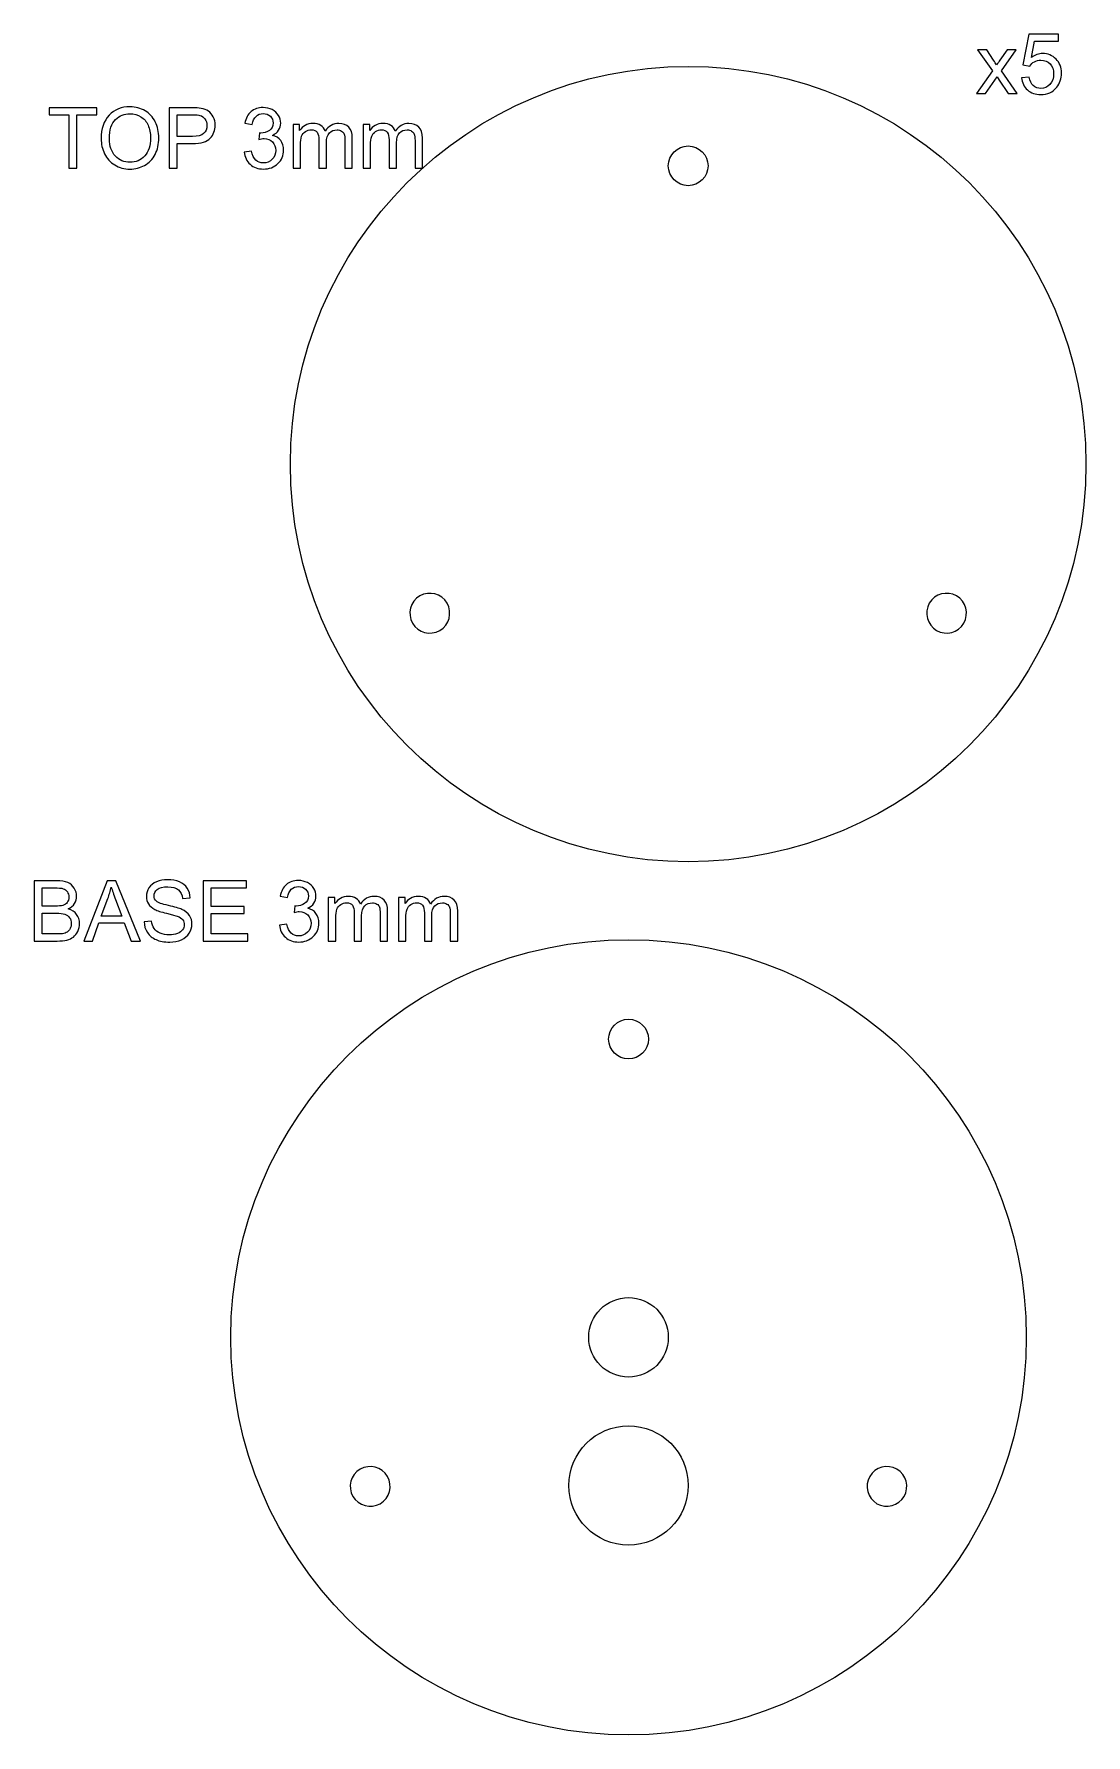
# Model space of a CAD drawing. Extents: x -163 to 181, y -74 to 101.
# Drawn here: x -163.4 to -57.6, y -70.1 to 101 of the extents above; entities that cross this region are included whole.
import ezdxf

# ---------------------------------------------------------------- set-up
doc = ezdxf.new("R2010")
doc.units = 0
doc.header["$MEASUREMENT"] = 0
doc.layers.add('LAYER_1', color=7, linetype='CONTINUOUS')

msp = doc.modelspace()

# ---------------------------------------------------------------- linework, layer by layer
at = {"layer": 'LAYER_1', "color": 250}
for centre, major_axis in [((-97.6454, 57.7543), (0, 40.0001)), ((-97.6455, 87.7544), (0, 2)), ((-103.6425, -30.0876), (0, 40.0001)), ((-103.6426, -0.0875), (0, 2)), ((-103.6426, -30.0875), (0, 4)), ((-103.6426, -44.9875), (0, 6))]:
    msp.add_ellipse(centre, major_axis=major_axis, ratio=1, dxfattribs=at)
for points, knots in [([(-64.1255, 96.62), (-64.1255, 96.62), (-63.3466, 96.6793), (-63.3466, 96.6793), (-63.3466, 96.6793), (-63.2887, 96.2997), (-63.1547, 96.0147), (-62.9458, 95.8228), (-62.9458, 95.8228), (-62.737, 95.6323), (-62.4815, 95.5363), (-62.181, 95.5363), (-62.181, 95.5363), (-61.8183, 95.5363), (-61.5149, 95.6718), (-61.268, 95.9413), (-61.268, 95.9413), (-61.0225, 96.2122), (-60.8997, 96.5707), (-60.8997, 97.0166), (-60.8997, 97.0166), (-60.8997, 97.4413), (-61.0168, 97.7757), (-61.2525, 98.0213), (-61.2525, 98.0213), (-61.4881, 98.2668), (-61.8, 98.3896), (-62.188, 98.3896), (-62.188, 98.3896), (-62.4293, 98.3896), (-62.6452, 98.3345), (-62.8371, 98.2245), (-62.8371, 98.2245), (-63.0276, 98.1144), (-63.1772, 97.9719), (-63.2873, 97.7969), (-63.2873, 97.7969), (-63.2873, 97.7969), (-63.99, 97.8985), (-63.99, 97.8985), (-63.99, 97.8985), (-63.99, 97.8985), (-63.4058, 101.0143), (-63.4058, 101.0143), (-63.4058, 101.0143), (-63.4058, 101.0143), (-60.4002, 101.0143), (-60.4002, 101.0143), (-60.4002, 101.0143), (-60.4002, 101.0143), (-60.4002, 100.3031), (-60.4002, 100.3031), (-60.4002, 100.3031), (-60.4002, 100.3031), (-62.8117, 100.3031), (-62.8117, 100.3031), (-62.8117, 100.3031), (-62.8117, 100.3031), (-63.1349, 98.6676), (-63.1349, 98.6676), (-63.1349, 98.6676), (-62.7722, 98.923), (-62.3912, 99.05), (-61.9933, 99.05), (-61.9933, 99.05), (-61.4655, 99.05), (-61.0196, 98.8665), (-60.657, 98.4996), (-60.657, 98.4996), (-60.2943, 98.1328), (-60.1123, 97.6614), (-60.1123, 97.0857), (-60.1123, 97.0857), (-60.1123, 96.5368), (-60.2717, 96.0626), (-60.5907, 95.6633), (-60.5907, 95.6633), (-60.9787, 95.1722), (-61.5093, 94.9267), (-62.181, 94.9267), (-62.181, 94.9267), (-62.7313, 94.9267), (-63.1801, 95.0819), (-63.5286, 95.391), (-63.5286, 95.391), (-63.8771, 95.7), (-64.0761, 96.1092), (-64.1255, 96.62)], [0, 0, 0, 0, 0.04347826, 0.04347826, 0.04347826, 0.04347826, 0.08695652, 0.08695652, 0.08695652, 0.08695652, 0.13043478, 0.13043478, 0.13043478, 0.13043478, 0.17391304, 0.17391304, 0.17391304, 0.17391304, 0.2173913, 0.2173913, 0.2173913, 0.2173913, 0.26086957, 0.26086957, 0.26086957, 0.26086957, 0.30434783, 0.30434783, 0.30434783, 0.30434783, 0.34782609, 0.34782609, 0.34782609, 0.34782609, 0.39130435, 0.39130435, 0.39130435, 0.39130435, 0.43478261, 0.43478261, 0.43478261, 0.43478261, 0.47826087, 0.47826087, 0.47826087, 0.47826087, 0.52173913, 0.52173913, 0.52173913, 0.52173913, 0.56521739, 0.56521739, 0.56521739, 0.56521739, 0.60869565, 0.60869565, 0.60869565, 0.60869565, 0.65217391, 0.65217391, 0.65217391, 0.65217391, 0.69565217, 0.69565217, 0.69565217, 0.69565217, 0.73913043, 0.73913043, 0.73913043, 0.73913043, 0.7826087, 0.7826087, 0.7826087, 0.7826087, 0.82608696, 0.82608696, 0.82608696, 0.82608696, 0.86956522, 0.86956522, 0.86956522, 0.86956522, 0.91304348, 0.91304348, 0.91304348, 0.91304348, 1, 1, 1, 1]), ([(-68.6637, 95.0283), (-68.6637, 95.0283), (-67.0593, 97.3044), (-67.0593, 97.3044), (-67.0593, 97.3044), (-67.0593, 97.3044), (-68.5452, 99.4225), (-68.5452, 99.4225), (-68.5452, 99.4225), (-68.5452, 99.4225), (-67.6294, 99.4225), (-67.6294, 99.4225), (-67.6294, 99.4225), (-67.6294, 99.4225), (-66.9351, 98.3853), (-66.9351, 98.3853), (-66.9351, 98.3853), (-66.8067, 98.1906), (-66.7051, 98.0326), (-66.6331, 97.9084), (-66.6331, 97.9084), (-66.5075, 98.0848), (-66.396, 98.2442), (-66.2958, 98.3868), (-66.2958, 98.3868), (-66.2958, 98.3868), (-65.5649, 99.4225), (-65.5649, 99.4225), (-65.5649, 99.4225), (-65.5649, 99.4225), (-64.6547, 99.4225), (-64.6547, 99.4225), (-64.6547, 99.4225), (-64.6547, 99.4225), (-66.1491, 97.3044), (-66.1491, 97.3044), (-66.1491, 97.3044), (-66.1491, 97.3044), (-64.5574, 95.0283), (-64.5574, 95.0283), (-64.5574, 95.0283), (-64.5574, 95.0283), (-65.4633, 95.0283), (-65.4633, 95.0283), (-65.4633, 95.0283), (-65.4633, 95.0283), (-66.372, 96.383), (-66.372, 96.383), (-66.372, 96.383), (-66.372, 96.383), (-66.5795, 96.7089), (-66.5795, 96.7089), (-66.5795, 96.7089), (-66.5795, 96.7089), (-67.7535, 95.0283), (-67.7535, 95.0283), (-67.7535, 95.0283), (-67.7535, 95.0283), (-68.6637, 95.0283), (-68.6637, 95.0283)], [0, 0, 0, 0, 0.0625, 0.0625, 0.0625, 0.0625, 0.125, 0.125, 0.125, 0.125, 0.1875, 0.1875, 0.1875, 0.1875, 0.25, 0.25, 0.25, 0.25, 0.3125, 0.3125, 0.3125, 0.3125, 0.375, 0.375, 0.375, 0.375, 0.4375, 0.4375, 0.4375, 0.4375, 0.5, 0.5, 0.5, 0.5, 0.5625, 0.5625, 0.5625, 0.5625, 0.625, 0.625, 0.625, 0.625, 0.6875, 0.6875, 0.6875, 0.6875, 0.75, 0.75, 0.75, 0.75, 0.8125, 0.8125, 0.8125, 0.8125, 0.875, 0.875, 0.875, 0.875, 1, 1, 1, 1]), ([(-159.9094, 87.5312), (-159.9094, 87.5312), (-159.9094, 92.8822), (-159.9094, 92.8822), (-159.9094, 92.8822), (-159.9094, 92.8822), (-161.9076, 92.8822), (-161.9076, 92.8822), (-161.9076, 92.8822), (-161.9076, 92.8822), (-161.9076, 93.5934), (-161.9076, 93.5934), (-161.9076, 93.5934), (-161.9076, 93.5934), (-157.1069, 93.5934), (-157.1069, 93.5934), (-157.1069, 93.5934), (-157.1069, 93.5934), (-157.1069, 92.8822), (-157.1069, 92.8822), (-157.1069, 92.8822), (-157.1069, 92.8822), (-159.1051, 92.8822), (-159.1051, 92.8822), (-159.1051, 92.8822), (-159.1051, 92.8822), (-159.1051, 87.5312), (-159.1051, 87.5312), (-159.1051, 87.5312), (-159.1051, 87.5312), (-159.9094, 87.5312), (-159.9094, 87.5312)], [0, 0, 0, 0, 0.11111111, 0.11111111, 0.11111111, 0.11111111, 0.22222222, 0.22222222, 0.22222222, 0.22222222, 0.33333333, 0.33333333, 0.33333333, 0.33333333, 0.44444444, 0.44444444, 0.44444444, 0.44444444, 0.55555556, 0.55555556, 0.55555556, 0.55555556, 0.66666667, 0.66666667, 0.66666667, 0.66666667, 0.77777778, 0.77777778, 0.77777778, 0.77777778, 1, 1, 1, 1]), ([(-156.6766, 90.4818), (-156.6766, 91.4866), (-156.4057, 92.274), (-155.8652, 92.8426), (-155.8652, 92.8426), (-155.3247, 93.4113), (-154.6277, 93.695), (-153.7725, 93.695), (-153.7725, 93.695), (-153.2123, 93.695), (-152.7085, 93.5609), (-152.2584, 93.2942), (-152.2584, 93.2942), (-151.8097, 93.0275), (-151.4668, 92.655), (-151.2311, 92.1766), (-151.2311, 92.1766), (-150.9954, 91.6996), (-150.8769, 91.1578), (-150.8769, 90.5524), (-150.8769, 90.5524), (-150.8769, 89.9386), (-151.0011, 89.3882), (-151.2494, 88.9042), (-151.2494, 88.9042), (-151.4978, 88.4188), (-151.8492, 88.0519), (-152.3035, 87.8035), (-152.3035, 87.8035), (-152.7593, 87.5538), (-153.2504, 87.4296), (-153.7768, 87.4296), (-153.7768, 87.4296), (-154.3483, 87.4296), (-154.8577, 87.5679), (-155.3078, 87.8431), (-155.3078, 87.8431), (-155.7566, 88.1182), (-156.098, 88.4936), (-156.3295, 88.9705), (-156.3295, 88.9705), (-156.5609, 89.4461), (-156.6766, 89.9499), (-156.6766, 90.4818)], [0, 0, 0, 0, 0.08333333, 0.08333333, 0.08333333, 0.08333333, 0.16666667, 0.16666667, 0.16666667, 0.16666667, 0.25, 0.25, 0.25, 0.25, 0.33333333, 0.33333333, 0.33333333, 0.33333333, 0.41666667, 0.41666667, 0.41666667, 0.41666667, 0.5, 0.5, 0.5, 0.5, 0.58333333, 0.58333333, 0.58333333, 0.58333333, 0.66666667, 0.66666667, 0.66666667, 0.66666667, 0.75, 0.75, 0.75, 0.75, 0.83333333, 0.83333333, 0.83333333, 0.83333333, 1, 1, 1, 1]), ([(-155.8469, 90.4677), (-155.8469, 89.7382), (-155.6507, 89.1639), (-155.2584, 88.7448), (-155.2584, 88.7448), (-154.8661, 88.3257), (-154.3737, 88.1154), (-153.781, 88.1154), (-153.781, 88.1154), (-153.177, 88.1154), (-152.6817, 88.3271), (-152.2908, 88.7504), (-152.2908, 88.7504), (-151.9014, 89.1737), (-151.7066, 89.7749), (-151.7066, 90.5538), (-151.7066, 90.5538), (-151.7066, 91.0463), (-151.7899, 91.4767), (-151.9564, 91.8436), (-151.9564, 91.8436), (-152.1229, 92.2105), (-152.367, 92.4955), (-152.6874, 92.6973), (-152.6874, 92.6973), (-153.0091, 92.8991), (-153.3689, 93.0007), (-153.7683, 93.0007), (-153.7683, 93.0007), (-154.3356, 93.0007), (-154.8238, 92.806), (-155.233, 92.4165), (-155.233, 92.4165), (-155.6422, 92.027), (-155.8469, 91.3779), (-155.8469, 90.4677)], [0, 0, 0, 0, 0.1, 0.1, 0.1, 0.1, 0.2, 0.2, 0.2, 0.2, 0.3, 0.3, 0.3, 0.3, 0.4, 0.4, 0.4, 0.4, 0.5, 0.5, 0.5, 0.5, 0.6, 0.6, 0.6, 0.6, 0.7, 0.7, 0.7, 0.7, 0.8, 0.8, 0.8, 0.8, 1, 1, 1, 1]), ([(-149.8454, 87.5312), (-149.8454, 87.5312), (-149.8454, 93.5934), (-149.8454, 93.5934), (-149.8454, 93.5934), (-149.8454, 93.5934), (-147.5565, 93.5934), (-147.5565, 93.5934), (-147.5565, 93.5934), (-147.1544, 93.5934), (-146.8467, 93.5736), (-146.6337, 93.5355), (-146.6337, 93.5355), (-146.3359, 93.4861), (-146.0861, 93.3916), (-145.8844, 93.2533), (-145.8844, 93.2533), (-145.6826, 93.1136), (-145.5203, 92.9188), (-145.3975, 92.6691), (-145.3975, 92.6691), (-145.2748, 92.4193), (-145.2141, 92.1441), (-145.2141, 91.8436), (-145.2141, 91.8436), (-145.2141, 91.3299), (-145.3778, 90.8939), (-145.7066, 90.5383), (-145.7066, 90.5383), (-146.0339, 90.1813), (-146.628, 90.0035), (-147.486, 90.0035), (-147.486, 90.0035), (-147.486, 90.0035), (-149.041, 90.0035), (-149.041, 90.0035), (-149.041, 90.0035), (-149.041, 90.0035), (-149.041, 87.5312), (-149.041, 87.5312), (-149.041, 87.5312), (-149.041, 87.5312), (-149.8454, 87.5312), (-149.8454, 87.5312)], [0, 0, 0, 0, 0.08333333, 0.08333333, 0.08333333, 0.08333333, 0.16666667, 0.16666667, 0.16666667, 0.16666667, 0.25, 0.25, 0.25, 0.25, 0.33333333, 0.33333333, 0.33333333, 0.33333333, 0.41666667, 0.41666667, 0.41666667, 0.41666667, 0.5, 0.5, 0.5, 0.5, 0.58333333, 0.58333333, 0.58333333, 0.58333333, 0.66666667, 0.66666667, 0.66666667, 0.66666667, 0.75, 0.75, 0.75, 0.75, 0.83333333, 0.83333333, 0.83333333, 0.83333333, 1, 1, 1, 1]), ([(-149.041, 90.7147), (-149.041, 90.7147), (-147.4747, 90.7147), (-147.4747, 90.7147), (-147.4747, 90.7147), (-146.9554, 90.7147), (-146.5885, 90.8106), (-146.3698, 91.004), (-146.3698, 91.004), (-146.1525, 91.1973), (-146.0438, 91.4682), (-146.0438, 91.8196), (-146.0438, 91.8196), (-146.0438, 92.0722), (-146.1073, 92.2895), (-146.2357, 92.4701), (-146.2357, 92.4701), (-146.3641, 92.6507), (-146.5335, 92.7707), (-146.7423, 92.8285), (-146.7423, 92.8285), (-146.8778, 92.8638), (-147.1276, 92.8822), (-147.4902, 92.8822), (-147.4902, 92.8822), (-147.4902, 92.8822), (-149.041, 92.8822), (-149.041, 92.8822), (-149.041, 92.8822), (-149.041, 92.8822), (-149.041, 90.7147), (-149.041, 90.7147)], [0, 0, 0, 0, 0.11111111, 0.11111111, 0.11111111, 0.11111111, 0.22222222, 0.22222222, 0.22222222, 0.22222222, 0.33333333, 0.33333333, 0.33333333, 0.33333333, 0.44444444, 0.44444444, 0.44444444, 0.44444444, 0.55555556, 0.55555556, 0.55555556, 0.55555556, 0.66666667, 0.66666667, 0.66666667, 0.66666667, 0.77777778, 0.77777778, 0.77777778, 0.77777778, 1, 1, 1, 1]), ([(-142.2945, 89.1399), (-142.2945, 89.1399), (-141.5494, 89.2415), (-141.5494, 89.2415), (-141.5494, 89.2415), (-141.4634, 88.8181), (-141.3194, 88.5133), (-141.1148, 88.3271), (-141.1148, 88.3271), (-140.9102, 88.1408), (-140.659, 88.0477), (-140.3613, 88.0477), (-140.3613, 88.0477), (-140.0085, 88.0477), (-139.7107, 88.169), (-139.4709, 88.4117), (-139.4709, 88.4117), (-139.231, 88.6544), (-139.111, 88.955), (-139.111, 89.3134), (-139.111, 89.3134), (-139.111, 89.6549), (-139.2225, 89.9372), (-139.4469, 90.1601), (-139.4469, 90.1601), (-139.6698, 90.3817), (-139.9535, 90.4931), (-140.2992, 90.4931), (-140.2992, 90.4931), (-140.4403, 90.4931), (-140.6153, 90.4649), (-140.8255, 90.4099), (-140.8255, 90.4099), (-140.8255, 90.4099), (-140.7423, 91.0618), (-140.7423, 91.0618), (-140.7423, 91.0618), (-140.6929, 91.0562), (-140.652, 91.0533), (-140.6223, 91.0533), (-140.6223, 91.0533), (-140.3034, 91.0533), (-140.0184, 91.1366), (-139.763, 91.3017), (-139.763, 91.3017), (-139.509, 91.4668), (-139.382, 91.7208), (-139.382, 92.0637), (-139.382, 92.0637), (-139.382, 92.3361), (-139.4751, 92.5618), (-139.6599, 92.741), (-139.6599, 92.741), (-139.8448, 92.9203), (-140.0833, 93.0092), (-140.3754, 93.0092), (-140.3754, 93.0092), (-140.6661, 93.0092), (-140.9074, 92.9174), (-141.1007, 92.734), (-141.1007, 92.734), (-141.294, 92.5505), (-141.4182, 92.2754), (-141.4732, 91.9085), (-141.4732, 91.9085), (-141.4732, 91.9085), (-142.2183, 92.044), (-142.2183, 92.044), (-142.2183, 92.044), (-142.1266, 92.5435), (-141.9206, 92.9315), (-141.5974, 93.2067), (-141.5974, 93.2067), (-141.2757, 93.4819), (-140.8735, 93.6188), (-140.3937, 93.6188), (-140.3937, 93.6188), (-140.0635, 93.6188), (-139.7587, 93.5482), (-139.4807, 93.4057), (-139.4807, 93.4057), (-139.2013, 93.2646), (-138.9883, 93.0712), (-138.8415, 92.8271), (-138.8415, 92.8271), (-138.6933, 92.5816), (-138.62, 92.3219), (-138.62, 92.0468), (-138.62, 92.0468), (-138.62, 91.7857), (-138.6905, 91.5486), (-138.8302, 91.3342), (-138.8302, 91.3342), (-138.9713, 91.1197), (-139.1802, 90.9489), (-139.4553, 90.8219), (-139.4553, 90.8219), (-139.0969, 90.7401), (-138.8189, 90.5679), (-138.62, 90.3069), (-138.62, 90.3069), (-138.4224, 90.0472), (-138.3236, 89.7198), (-138.3236, 89.329), (-138.3236, 89.329), (-138.3236, 88.7998), (-138.5169, 88.3496), (-138.9022, 87.9813), (-138.9022, 87.9813), (-139.2888, 87.613), (-139.7771, 87.4296), (-140.3669, 87.4296), (-140.3669, 87.4296), (-140.8989, 87.4296), (-141.3406, 87.5891), (-141.692, 87.9066), (-141.692, 87.9066), (-142.0447, 88.2241), (-142.2451, 88.6347), (-142.2945, 89.1399)], [0, 0, 0, 0, 0.03225806, 0.03225806, 0.03225806, 0.03225806, 0.06451613, 0.06451613, 0.06451613, 0.06451613, 0.09677419, 0.09677419, 0.09677419, 0.09677419, 0.12903226, 0.12903226, 0.12903226, 0.12903226, 0.16129032, 0.16129032, 0.16129032, 0.16129032, 0.19354839, 0.19354839, 0.19354839, 0.19354839, 0.22580645, 0.22580645, 0.22580645, 0.22580645, 0.25806452, 0.25806452, 0.25806452, 0.25806452, 0.29032258, 0.29032258, 0.29032258, 0.29032258, 0.32258065, 0.32258065, 0.32258065, 0.32258065, 0.35483871, 0.35483871, 0.35483871, 0.35483871, 0.38709677, 0.38709677, 0.38709677, 0.38709677, 0.41935484, 0.41935484, 0.41935484, 0.41935484, 0.4516129, 0.4516129, 0.4516129, 0.4516129, 0.48387097, 0.48387097, 0.48387097, 0.48387097, 0.51612903, 0.51612903, 0.51612903, 0.51612903, 0.5483871, 0.5483871, 0.5483871, 0.5483871, 0.58064516, 0.58064516, 0.58064516, 0.58064516, 0.61290323, 0.61290323, 0.61290323, 0.61290323, 0.64516129, 0.64516129, 0.64516129, 0.64516129, 0.67741935, 0.67741935, 0.67741935, 0.67741935, 0.70967742, 0.70967742, 0.70967742, 0.70967742, 0.74193548, 0.74193548, 0.74193548, 0.74193548, 0.77419355, 0.77419355, 0.77419355, 0.77419355, 0.80645161, 0.80645161, 0.80645161, 0.80645161, 0.83870968, 0.83870968, 0.83870968, 0.83870968, 0.87096774, 0.87096774, 0.87096774, 0.87096774, 0.90322581, 0.90322581, 0.90322581, 0.90322581, 0.93548387, 0.93548387, 0.93548387, 0.93548387, 1, 1, 1, 1]), ([(-137.3824, 87.5312), (-137.3824, 87.5312), (-137.3824, 91.9254), (-137.3824, 91.9254), (-137.3824, 91.9254), (-137.3824, 91.9254), (-136.7135, 91.9254), (-136.7135, 91.9254), (-136.7135, 91.9254), (-136.7135, 91.9254), (-136.7135, 91.3045), (-136.7135, 91.3045), (-136.7135, 91.3045), (-136.5767, 91.519), (-136.3932, 91.6926), (-136.1646, 91.8224), (-136.1646, 91.8224), (-135.936, 91.9536), (-135.6764, 92.0186), (-135.3843, 92.0186), (-135.3843, 92.0186), (-135.0597, 92.0186), (-134.793, 91.9508), (-134.5856, 91.8168), (-134.5856, 91.8168), (-134.3781, 91.6813), (-134.2314, 91.4936), (-134.1467, 91.2509), (-134.1467, 91.2509), (-133.7968, 91.7631), (-133.3438, 92.0186), (-132.785, 92.0186), (-132.785, 92.0186), (-132.3475, 92.0186), (-132.0103, 91.8986), (-131.776, 91.6573), (-131.776, 91.6573), (-131.5404, 91.416), (-131.4218, 91.0449), (-131.4218, 90.5439), (-131.4218, 90.5439), (-131.4218, 90.5439), (-131.4218, 87.5312), (-131.4218, 87.5312), (-131.4218, 87.5312), (-131.4218, 87.5312), (-132.1669, 87.5312), (-132.1669, 87.5312), (-132.1669, 87.5312), (-132.1669, 87.5312), (-132.1669, 90.297), (-132.1669, 90.297), (-132.1669, 90.297), (-132.1669, 90.5933), (-132.1923, 90.8078), (-132.2403, 90.939), (-132.2403, 90.939), (-132.2883, 91.0703), (-132.3758, 91.1747), (-132.5042, 91.2551), (-132.5042, 91.2551), (-132.6312, 91.3356), (-132.7807, 91.3751), (-132.9515, 91.3751), (-132.9515, 91.3751), (-133.2619, 91.3751), (-133.5188, 91.2721), (-133.7234, 91.0675), (-133.7234, 91.0675), (-133.928, 90.8614), (-134.0296, 90.5326), (-134.0296, 90.0811), (-134.0296, 90.0811), (-134.0296, 90.0811), (-134.0296, 87.5312), (-134.0296, 87.5312), (-134.0296, 87.5312), (-134.0296, 87.5312), (-134.7747, 87.5312), (-134.7747, 87.5312), (-134.7747, 87.5312), (-134.7747, 87.5312), (-134.7747, 90.3831), (-134.7747, 90.3831), (-134.7747, 90.3831), (-134.7747, 90.7133), (-134.8353, 90.9616), (-134.9567, 91.1267), (-134.9567, 91.1267), (-135.078, 91.2918), (-135.277, 91.3751), (-135.5522, 91.3751), (-135.5522, 91.3751), (-135.761, 91.3751), (-135.9543, 91.32), (-136.1321, 91.21), (-136.1321, 91.21), (-136.3099, 91.0999), (-136.4384, 90.939), (-136.5188, 90.726), (-136.5188, 90.726), (-136.5978, 90.5143), (-136.6373, 90.2081), (-136.6373, 89.8087), (-136.6373, 89.8087), (-136.6373, 89.8087), (-136.6373, 87.5312), (-136.6373, 87.5312), (-136.6373, 87.5312), (-136.6373, 87.5312), (-137.3824, 87.5312), (-137.3824, 87.5312)], [0, 0, 0, 0, 0.03448276, 0.03448276, 0.03448276, 0.03448276, 0.06896552, 0.06896552, 0.06896552, 0.06896552, 0.10344828, 0.10344828, 0.10344828, 0.10344828, 0.13793103, 0.13793103, 0.13793103, 0.13793103, 0.17241379, 0.17241379, 0.17241379, 0.17241379, 0.20689655, 0.20689655, 0.20689655, 0.20689655, 0.24137931, 0.24137931, 0.24137931, 0.24137931, 0.27586207, 0.27586207, 0.27586207, 0.27586207, 0.31034483, 0.31034483, 0.31034483, 0.31034483, 0.34482759, 0.34482759, 0.34482759, 0.34482759, 0.37931034, 0.37931034, 0.37931034, 0.37931034, 0.4137931, 0.4137931, 0.4137931, 0.4137931, 0.44827586, 0.44827586, 0.44827586, 0.44827586, 0.48275862, 0.48275862, 0.48275862, 0.48275862, 0.51724138, 0.51724138, 0.51724138, 0.51724138, 0.55172414, 0.55172414, 0.55172414, 0.55172414, 0.5862069, 0.5862069, 0.5862069, 0.5862069, 0.62068966, 0.62068966, 0.62068966, 0.62068966, 0.65517241, 0.65517241, 0.65517241, 0.65517241, 0.68965517, 0.68965517, 0.68965517, 0.68965517, 0.72413793, 0.72413793, 0.72413793, 0.72413793, 0.75862069, 0.75862069, 0.75862069, 0.75862069, 0.79310345, 0.79310345, 0.79310345, 0.79310345, 0.82758621, 0.82758621, 0.82758621, 0.82758621, 0.86206897, 0.86206897, 0.86206897, 0.86206897, 0.89655172, 0.89655172, 0.89655172, 0.89655172, 0.93103448, 0.93103448, 0.93103448, 0.93103448, 1, 1, 1, 1]), ([(-130.3296, 87.5312), (-130.3296, 87.5312), (-130.3296, 91.9254), (-130.3296, 91.9254), (-130.3296, 91.9254), (-130.3296, 91.9254), (-129.6607, 91.9254), (-129.6607, 91.9254), (-129.6607, 91.9254), (-129.6607, 91.9254), (-129.6607, 91.3045), (-129.6607, 91.3045), (-129.6607, 91.3045), (-129.5239, 91.519), (-129.3404, 91.6926), (-129.1118, 91.8224), (-129.1118, 91.8224), (-128.8832, 91.9536), (-128.6236, 92.0186), (-128.3315, 92.0186), (-128.3315, 92.0186), (-128.0069, 92.0186), (-127.7402, 91.9508), (-127.5328, 91.8168), (-127.5328, 91.8168), (-127.3253, 91.6813), (-127.1786, 91.4936), (-127.0939, 91.2509), (-127.0939, 91.2509), (-126.744, 91.7631), (-126.291, 92.0186), (-125.7322, 92.0186), (-125.7322, 92.0186), (-125.2947, 92.0186), (-124.9575, 91.8986), (-124.7232, 91.6573), (-124.7232, 91.6573), (-124.4876, 91.416), (-124.369, 91.0449), (-124.369, 90.5439), (-124.369, 90.5439), (-124.369, 90.5439), (-124.369, 87.5312), (-124.369, 87.5312), (-124.369, 87.5312), (-124.369, 87.5312), (-125.1141, 87.5312), (-125.1141, 87.5312), (-125.1141, 87.5312), (-125.1141, 87.5312), (-125.1141, 90.297), (-125.1141, 90.297), (-125.1141, 90.297), (-125.1141, 90.5933), (-125.1395, 90.8078), (-125.1875, 90.939), (-125.1875, 90.939), (-125.2355, 91.0703), (-125.323, 91.1747), (-125.4514, 91.2551), (-125.4514, 91.2551), (-125.5784, 91.3356), (-125.7279, 91.3751), (-125.8987, 91.3751), (-125.8987, 91.3751), (-126.2091, 91.3751), (-126.466, 91.2721), (-126.6706, 91.0675), (-126.6706, 91.0675), (-126.8752, 90.8614), (-126.9768, 90.5326), (-126.9768, 90.0811), (-126.9768, 90.0811), (-126.9768, 90.0811), (-126.9768, 87.5312), (-126.9768, 87.5312), (-126.9768, 87.5312), (-126.9768, 87.5312), (-127.7219, 87.5312), (-127.7219, 87.5312), (-127.7219, 87.5312), (-127.7219, 87.5312), (-127.7219, 90.3831), (-127.7219, 90.3831), (-127.7219, 90.3831), (-127.7219, 90.7133), (-127.7825, 90.9616), (-127.9039, 91.1267), (-127.9039, 91.1267), (-128.0252, 91.2918), (-128.2242, 91.3751), (-128.4994, 91.3751), (-128.4994, 91.3751), (-128.7082, 91.3751), (-128.9015, 91.32), (-129.0793, 91.21), (-129.0793, 91.21), (-129.2571, 91.0999), (-129.3856, 90.939), (-129.466, 90.726), (-129.466, 90.726), (-129.545, 90.5143), (-129.5845, 90.2081), (-129.5845, 89.8087), (-129.5845, 89.8087), (-129.5845, 89.8087), (-129.5845, 87.5312), (-129.5845, 87.5312), (-129.5845, 87.5312), (-129.5845, 87.5312), (-130.3296, 87.5312), (-130.3296, 87.5312)], [0, 0, 0, 0, 0.03448276, 0.03448276, 0.03448276, 0.03448276, 0.06896552, 0.06896552, 0.06896552, 0.06896552, 0.10344828, 0.10344828, 0.10344828, 0.10344828, 0.13793103, 0.13793103, 0.13793103, 0.13793103, 0.17241379, 0.17241379, 0.17241379, 0.17241379, 0.20689655, 0.20689655, 0.20689655, 0.20689655, 0.24137931, 0.24137931, 0.24137931, 0.24137931, 0.27586207, 0.27586207, 0.27586207, 0.27586207, 0.31034483, 0.31034483, 0.31034483, 0.31034483, 0.34482759, 0.34482759, 0.34482759, 0.34482759, 0.37931034, 0.37931034, 0.37931034, 0.37931034, 0.4137931, 0.4137931, 0.4137931, 0.4137931, 0.44827586, 0.44827586, 0.44827586, 0.44827586, 0.48275862, 0.48275862, 0.48275862, 0.48275862, 0.51724138, 0.51724138, 0.51724138, 0.51724138, 0.55172414, 0.55172414, 0.55172414, 0.55172414, 0.5862069, 0.5862069, 0.5862069, 0.5862069, 0.62068966, 0.62068966, 0.62068966, 0.62068966, 0.65517241, 0.65517241, 0.65517241, 0.65517241, 0.68965517, 0.68965517, 0.68965517, 0.68965517, 0.72413793, 0.72413793, 0.72413793, 0.72413793, 0.75862069, 0.75862069, 0.75862069, 0.75862069, 0.79310345, 0.79310345, 0.79310345, 0.79310345, 0.82758621, 0.82758621, 0.82758621, 0.82758621, 0.86206897, 0.86206897, 0.86206897, 0.86206897, 0.89655172, 0.89655172, 0.89655172, 0.89655172, 0.93103448, 0.93103448, 0.93103448, 0.93103448, 1, 1, 1, 1]), ([(-125.3583, 41.7544), (-125.9106, 42.711), (-125.5828, 43.9342), (-124.6263, 44.4865), (-124.6263, 44.4865), (-123.6697, 45.0387), (-122.4465, 44.711), (-121.8942, 43.7544), (-121.8942, 43.7544), (-121.3419, 42.7978), (-121.6697, 41.5746), (-122.6263, 41.0223), (-122.6263, 41.0223), (-123.5828, 40.4701), (-124.806, 40.7978), (-125.3583, 41.7544)], [0, 0, 0, 0, 0.2, 0.2, 0.2, 0.2, 0.4, 0.4, 0.4, 0.4, 0.6, 0.6, 0.6, 0.6, 1, 1, 1, 1]), ([(-69.9327, 41.7544), (-70.485, 40.7978), (-71.7082, 40.4701), (-72.6647, 41.0223), (-72.6647, 41.0223), (-73.6213, 41.5746), (-73.9491, 42.7978), (-73.3968, 43.7544), (-73.3968, 43.7544), (-72.8445, 44.711), (-71.6213, 45.0387), (-70.6647, 44.4865), (-70.6647, 44.4865), (-69.7082, 43.9342), (-69.3804, 42.711), (-69.9327, 41.7544)], [0, 0, 0, 0, 0.2, 0.2, 0.2, 0.2, 0.4, 0.4, 0.4, 0.4, 0.6, 0.6, 0.6, 0.6, 1, 1, 1, 1]), ([(-163.4244, 9.7762), (-163.4244, 9.7762), (-163.4244, 15.8384), (-163.4244, 15.8384), (-163.4244, 15.8384), (-163.4244, 15.8384), (-161.1497, 15.8384), (-161.1497, 15.8384), (-161.1497, 15.8384), (-160.6869, 15.8384), (-160.3157, 15.7777), (-160.0349, 15.6549), (-160.0349, 15.6549), (-159.7555, 15.5321), (-159.5368, 15.3431), (-159.3788, 15.0876), (-159.3788, 15.0876), (-159.2193, 14.8336), (-159.1403, 14.5669), (-159.1403, 14.2875), (-159.1403, 14.2875), (-159.1403, 14.0293), (-159.2108, 13.7852), (-159.3505, 13.5566), (-159.3505, 13.5566), (-159.4902, 13.328), (-159.7019, 13.1431), (-159.9855, 13.002), (-159.9855, 13.002), (-159.6186, 12.8948), (-159.3364, 12.7113), (-159.1403, 12.4517), (-159.1403, 12.4517), (-158.9427, 12.1934), (-158.8439, 11.8872), (-158.8439, 11.5345), (-158.8439, 11.5345), (-158.8439, 11.2494), (-158.9046, 10.9855), (-159.0246, 10.7414), (-159.0246, 10.7414), (-159.1445, 10.4973), (-159.2927, 10.3096), (-159.4691, 10.177), (-159.4691, 10.177), (-159.6455, 10.0457), (-159.867, 9.9455), (-160.1323, 9.8778), (-160.1323, 9.8778), (-160.399, 9.8101), (-160.725, 9.7762), (-161.1116, 9.7762), (-161.1116, 9.7762), (-161.1116, 9.7762), (-163.4244, 9.7762), (-163.4244, 9.7762)], [0, 0, 0, 0, 0.06666667, 0.06666667, 0.06666667, 0.06666667, 0.13333333, 0.13333333, 0.13333333, 0.13333333, 0.2, 0.2, 0.2, 0.2, 0.26666667, 0.26666667, 0.26666667, 0.26666667, 0.33333333, 0.33333333, 0.33333333, 0.33333333, 0.4, 0.4, 0.4, 0.4, 0.46666667, 0.46666667, 0.46666667, 0.46666667, 0.53333333, 0.53333333, 0.53333333, 0.53333333, 0.6, 0.6, 0.6, 0.6, 0.66666667, 0.66666667, 0.66666667, 0.66666667, 0.73333333, 0.73333333, 0.73333333, 0.73333333, 0.8, 0.8, 0.8, 0.8, 0.86666667, 0.86666667, 0.86666667, 0.86666667, 1, 1, 1, 1]), ([(-158.4079, 9.7762), (-158.4079, 9.7762), (-156.0824, 15.8384), (-156.0824, 15.8384), (-156.0824, 15.8384), (-156.0824, 15.8384), (-155.2004, 15.8384), (-155.2004, 15.8384), (-155.2004, 15.8384), (-155.2004, 15.8384), (-152.7324, 9.7762), (-152.7324, 9.7762), (-152.7324, 9.7762), (-152.7324, 9.7762), (-153.6454, 9.7762), (-153.6454, 9.7762), (-153.6454, 9.7762), (-153.6454, 9.7762), (-154.3467, 11.6135), (-154.3467, 11.6135), (-154.3467, 11.6135), (-154.3467, 11.6135), (-156.8994, 11.6135), (-156.8994, 11.6135), (-156.8994, 11.6135), (-156.8994, 11.6135), (-157.557, 9.7762), (-157.557, 9.7762), (-157.557, 9.7762), (-157.557, 9.7762), (-158.4079, 9.7762), (-158.4079, 9.7762)], [0, 0, 0, 0, 0.11111111, 0.11111111, 0.11111111, 0.11111111, 0.22222222, 0.22222222, 0.22222222, 0.22222222, 0.33333333, 0.33333333, 0.33333333, 0.33333333, 0.44444444, 0.44444444, 0.44444444, 0.44444444, 0.55555556, 0.55555556, 0.55555556, 0.55555556, 0.66666667, 0.66666667, 0.66666667, 0.66666667, 0.77777778, 0.77777778, 0.77777778, 0.77777778, 1, 1, 1, 1]), ([(-152.3584, 11.7235), (-152.3584, 11.7235), (-151.6049, 11.7913), (-151.6049, 11.7913), (-151.6049, 11.7913), (-151.5696, 11.4865), (-151.4864, 11.2367), (-151.3551, 11.0406), (-151.3551, 11.0406), (-151.2239, 10.8458), (-151.0207, 10.6878), (-150.7455, 10.5664), (-150.7455, 10.5664), (-150.4704, 10.4465), (-150.1599, 10.3858), (-149.8156, 10.3858), (-149.8156, 10.3858), (-149.5094, 10.3858), (-149.2399, 10.431), (-149.0056, 10.5227), (-149.0056, 10.5227), (-148.7714, 10.6144), (-148.5978, 10.74), (-148.4835, 10.8994), (-148.4835, 10.8994), (-148.3692, 11.0589), (-148.3113, 11.2325), (-148.3113, 11.4187), (-148.3113, 11.4187), (-148.3113, 11.6078), (-148.3664, 11.7729), (-148.4764, 11.9155), (-148.4764, 11.9155), (-148.5865, 12.0566), (-148.7686, 12.1751), (-149.0226, 12.2725), (-149.0226, 12.2725), (-149.1848, 12.3346), (-149.5447, 12.4333), (-150.1021, 12.5674), (-150.1021, 12.5674), (-150.6594, 12.7014), (-151.0489, 12.827), (-151.2719, 12.9456), (-151.2719, 12.9456), (-151.5612, 13.098), (-151.7756, 13.2871), (-151.9168, 13.5114), (-151.9168, 13.5114), (-152.0593, 13.7358), (-152.1298, 13.9884), (-152.1298, 14.2664), (-152.1298, 14.2664), (-152.1298, 14.574), (-152.0423, 14.8605), (-151.8688, 15.1257), (-151.8688, 15.1257), (-151.6952, 15.3924), (-151.4426, 15.5942), (-151.1082, 15.7325), (-151.1082, 15.7325), (-150.7752, 15.8708), (-150.404, 15.94), (-149.9962, 15.94), (-149.9962, 15.94), (-149.5475, 15.94), (-149.151, 15.868), (-148.8081, 15.7226), (-148.8081, 15.7226), (-148.4652, 15.5787), (-148.2013, 15.3656), (-148.0164, 15.0834), (-148.0164, 15.0834), (-147.8316, 14.8026), (-147.7328, 14.4837), (-147.7187, 14.1281), (-147.7187, 14.1281), (-147.7187, 14.1281), (-148.4891, 14.0688), (-148.4891, 14.0688), (-148.4891, 14.0688), (-148.5301, 14.4512), (-148.6698, 14.7405), (-148.9083, 14.9352), (-148.9083, 14.9352), (-149.1467, 15.1314), (-149.4995, 15.2288), (-149.9652, 15.2288), (-149.9652, 15.2288), (-150.4506, 15.2288), (-150.8048, 15.1399), (-151.0263, 14.9621), (-151.0263, 14.9621), (-151.2479, 14.7843), (-151.3594, 14.5698), (-151.3594, 14.3186), (-151.3594, 14.3186), (-151.3594, 14.1013), (-151.2803, 13.9221), (-151.1237, 13.7809), (-151.1237, 13.7809), (-150.9685, 13.6412), (-150.5663, 13.4959), (-149.9144, 13.3491), (-149.9144, 13.3491), (-149.2624, 13.201), (-148.8151, 13.0726), (-148.5724, 12.9625), (-148.5724, 12.9625), (-148.221, 12.8002), (-147.96, 12.5956), (-147.7921, 12.3458), (-147.7921, 12.3458), (-147.6241, 12.0975), (-147.5409, 11.811), (-147.5409, 11.4865), (-147.5409, 11.4865), (-147.5409, 11.1633), (-147.6326, 10.8613), (-147.8175, 10.5763), (-147.8175, 10.5763), (-148.0023, 10.2913), (-148.2662, 10.0697), (-148.6119, 9.9117), (-148.6119, 9.9117), (-148.9576, 9.7536), (-149.3457, 9.6746), (-149.7789, 9.6746), (-149.7789, 9.6746), (-150.3264, 9.6746), (-150.785, 9.755), (-151.1547, 9.9145), (-151.1547, 9.9145), (-151.5259, 10.0739), (-151.8152, 10.3138), (-152.0254, 10.6356), (-152.0254, 10.6356), (-152.2371, 10.9559), (-152.3471, 11.3186), (-152.3584, 11.7235)], [0, 0, 0, 0, 0.02777778, 0.02777778, 0.02777778, 0.02777778, 0.05555556, 0.05555556, 0.05555556, 0.05555556, 0.08333333, 0.08333333, 0.08333333, 0.08333333, 0.11111111, 0.11111111, 0.11111111, 0.11111111, 0.13888889, 0.13888889, 0.13888889, 0.13888889, 0.16666667, 0.16666667, 0.16666667, 0.16666667, 0.19444444, 0.19444444, 0.19444444, 0.19444444, 0.22222222, 0.22222222, 0.22222222, 0.22222222, 0.25, 0.25, 0.25, 0.25, 0.27777778, 0.27777778, 0.27777778, 0.27777778, 0.30555556, 0.30555556, 0.30555556, 0.30555556, 0.33333333, 0.33333333, 0.33333333, 0.33333333, 0.36111111, 0.36111111, 0.36111111, 0.36111111, 0.38888889, 0.38888889, 0.38888889, 0.38888889, 0.41666667, 0.41666667, 0.41666667, 0.41666667, 0.44444444, 0.44444444, 0.44444444, 0.44444444, 0.47222222, 0.47222222, 0.47222222, 0.47222222, 0.5, 0.5, 0.5, 0.5, 0.52777778, 0.52777778, 0.52777778, 0.52777778, 0.55555556, 0.55555556, 0.55555556, 0.55555556, 0.58333333, 0.58333333, 0.58333333, 0.58333333, 0.61111111, 0.61111111, 0.61111111, 0.61111111, 0.63888889, 0.63888889, 0.63888889, 0.63888889, 0.66666667, 0.66666667, 0.66666667, 0.66666667, 0.69444444, 0.69444444, 0.69444444, 0.69444444, 0.72222222, 0.72222222, 0.72222222, 0.72222222, 0.75, 0.75, 0.75, 0.75, 0.77777778, 0.77777778, 0.77777778, 0.77777778, 0.80555556, 0.80555556, 0.80555556, 0.80555556, 0.83333333, 0.83333333, 0.83333333, 0.83333333, 0.86111111, 0.86111111, 0.86111111, 0.86111111, 0.88888889, 0.88888889, 0.88888889, 0.88888889, 0.91666667, 0.91666667, 0.91666667, 0.91666667, 0.94444444, 0.94444444, 0.94444444, 0.94444444, 1, 1, 1, 1]), ([(-146.4317, 9.7762), (-146.4317, 9.7762), (-146.4317, 15.8384), (-146.4317, 15.8384), (-146.4317, 15.8384), (-146.4317, 15.8384), (-142.0544, 15.8384), (-142.0544, 15.8384), (-142.0544, 15.8384), (-142.0544, 15.8384), (-142.0544, 15.1272), (-142.0544, 15.1272), (-142.0544, 15.1272), (-142.0544, 15.1272), (-145.6274, 15.1272), (-145.6274, 15.1272), (-145.6274, 15.1272), (-145.6274, 15.1272), (-145.6274, 13.2645), (-145.6274, 13.2645), (-145.6274, 13.2645), (-145.6274, 13.2645), (-142.283, 13.2645), (-142.283, 13.2645), (-142.283, 13.2645), (-142.283, 13.2645), (-142.283, 12.5533), (-142.283, 12.5533), (-142.283, 12.5533), (-142.283, 12.5533), (-145.6274, 12.5533), (-145.6274, 12.5533), (-145.6274, 12.5533), (-145.6274, 12.5533), (-145.6274, 10.4874), (-145.6274, 10.4874), (-145.6274, 10.4874), (-145.6274, 10.4874), (-141.9105, 10.4874), (-141.9105, 10.4874), (-141.9105, 10.4874), (-141.9105, 10.4874), (-141.9105, 9.7762), (-141.9105, 9.7762), (-141.9105, 9.7762), (-141.9105, 9.7762), (-146.4317, 9.7762), (-146.4317, 9.7762)], [0, 0, 0, 0, 0.07692308, 0.07692308, 0.07692308, 0.07692308, 0.15384615, 0.15384615, 0.15384615, 0.15384615, 0.23076923, 0.23076923, 0.23076923, 0.23076923, 0.30769231, 0.30769231, 0.30769231, 0.30769231, 0.38461538, 0.38461538, 0.38461538, 0.38461538, 0.46153846, 0.46153846, 0.46153846, 0.46153846, 0.53846154, 0.53846154, 0.53846154, 0.53846154, 0.61538462, 0.61538462, 0.61538462, 0.61538462, 0.69230769, 0.69230769, 0.69230769, 0.69230769, 0.76923077, 0.76923077, 0.76923077, 0.76923077, 0.84615385, 0.84615385, 0.84615385, 0.84615385, 1, 1, 1, 1]), ([(-138.7454, 11.3849), (-138.7454, 11.3849), (-138.0003, 11.4865), (-138.0003, 11.4865), (-138.0003, 11.4865), (-137.9143, 11.0631), (-137.7703, 10.7583), (-137.5657, 10.5721), (-137.5657, 10.5721), (-137.3611, 10.3858), (-137.1099, 10.2927), (-136.8122, 10.2927), (-136.8122, 10.2927), (-136.4594, 10.2927), (-136.1616, 10.414), (-135.9218, 10.6567), (-135.9218, 10.6567), (-135.6819, 10.8994), (-135.5619, 11.2), (-135.5619, 11.5584), (-135.5619, 11.5584), (-135.5619, 11.8999), (-135.6734, 12.1822), (-135.8978, 12.4051), (-135.8978, 12.4051), (-136.1207, 12.6267), (-136.4044, 12.7381), (-136.7501, 12.7381), (-136.7501, 12.7381), (-136.8912, 12.7381), (-137.0662, 12.7099), (-137.2764, 12.6549), (-137.2764, 12.6549), (-137.2764, 12.6549), (-137.1932, 13.3068), (-137.1932, 13.3068), (-137.1932, 13.3068), (-137.1438, 13.3012), (-137.1029, 13.2983), (-137.0732, 13.2983), (-137.0732, 13.2983), (-136.7543, 13.2983), (-136.4693, 13.3816), (-136.2139, 13.5467), (-136.2139, 13.5467), (-135.9599, 13.7118), (-135.8329, 13.9658), (-135.8329, 14.3087), (-135.8329, 14.3087), (-135.8329, 14.5811), (-135.926, 14.8068), (-136.1108, 14.986), (-136.1108, 14.986), (-136.2957, 15.1653), (-136.5342, 15.2542), (-136.8263, 15.2542), (-136.8263, 15.2542), (-137.117, 15.2542), (-137.3583, 15.1624), (-137.5516, 14.979), (-137.5516, 14.979), (-137.7449, 14.7955), (-137.8691, 14.5204), (-137.9241, 14.1535), (-137.9241, 14.1535), (-137.9241, 14.1535), (-138.6692, 14.289), (-138.6692, 14.289), (-138.6692, 14.289), (-138.5775, 14.7885), (-138.3715, 15.1765), (-138.0483, 15.4517), (-138.0483, 15.4517), (-137.7266, 15.7269), (-137.3244, 15.8638), (-136.8446, 15.8638), (-136.8446, 15.8638), (-136.5144, 15.8638), (-136.2096, 15.7932), (-135.9316, 15.6507), (-135.9316, 15.6507), (-135.6522, 15.5096), (-135.4392, 15.3162), (-135.2924, 15.0721), (-135.2924, 15.0721), (-135.1442, 14.8266), (-135.0709, 14.5669), (-135.0709, 14.2918), (-135.0709, 14.2918), (-135.0709, 14.0307), (-135.1414, 13.7936), (-135.2811, 13.5792), (-135.2811, 13.5792), (-135.4222, 13.3647), (-135.6311, 13.1939), (-135.9062, 13.0669), (-135.9062, 13.0669), (-135.5478, 12.9851), (-135.2698, 12.8129), (-135.0709, 12.5519), (-135.0709, 12.5519), (-134.8733, 12.2922), (-134.7745, 11.9648), (-134.7745, 11.574), (-134.7745, 11.574), (-134.7745, 11.0448), (-134.9678, 10.5946), (-135.3531, 10.2263), (-135.3531, 10.2263), (-135.7397, 9.858), (-136.228, 9.6746), (-136.8178, 9.6746), (-136.8178, 9.6746), (-137.3498, 9.6746), (-137.7915, 9.8341), (-138.1429, 10.1516), (-138.1429, 10.1516), (-138.4956, 10.4691), (-138.696, 10.8797), (-138.7454, 11.3849)], [0, 0, 0, 0, 0.03225806, 0.03225806, 0.03225806, 0.03225806, 0.06451613, 0.06451613, 0.06451613, 0.06451613, 0.09677419, 0.09677419, 0.09677419, 0.09677419, 0.12903226, 0.12903226, 0.12903226, 0.12903226, 0.16129032, 0.16129032, 0.16129032, 0.16129032, 0.19354839, 0.19354839, 0.19354839, 0.19354839, 0.22580645, 0.22580645, 0.22580645, 0.22580645, 0.25806452, 0.25806452, 0.25806452, 0.25806452, 0.29032258, 0.29032258, 0.29032258, 0.29032258, 0.32258065, 0.32258065, 0.32258065, 0.32258065, 0.35483871, 0.35483871, 0.35483871, 0.35483871, 0.38709677, 0.38709677, 0.38709677, 0.38709677, 0.41935484, 0.41935484, 0.41935484, 0.41935484, 0.4516129, 0.4516129, 0.4516129, 0.4516129, 0.48387097, 0.48387097, 0.48387097, 0.48387097, 0.51612903, 0.51612903, 0.51612903, 0.51612903, 0.5483871, 0.5483871, 0.5483871, 0.5483871, 0.58064516, 0.58064516, 0.58064516, 0.58064516, 0.61290323, 0.61290323, 0.61290323, 0.61290323, 0.64516129, 0.64516129, 0.64516129, 0.64516129, 0.67741935, 0.67741935, 0.67741935, 0.67741935, 0.70967742, 0.70967742, 0.70967742, 0.70967742, 0.74193548, 0.74193548, 0.74193548, 0.74193548, 0.77419355, 0.77419355, 0.77419355, 0.77419355, 0.80645161, 0.80645161, 0.80645161, 0.80645161, 0.83870968, 0.83870968, 0.83870968, 0.83870968, 0.87096774, 0.87096774, 0.87096774, 0.87096774, 0.90322581, 0.90322581, 0.90322581, 0.90322581, 0.93548387, 0.93548387, 0.93548387, 0.93548387, 1, 1, 1, 1]), ([(-162.6201, 13.2899), (-162.6201, 13.2899), (-161.3092, 13.2899), (-161.3092, 13.2899), (-161.3092, 13.2899), (-160.9536, 13.2899), (-160.6982, 13.3139), (-160.5443, 13.3604), (-160.5443, 13.3604), (-160.3397, 13.4211), (-160.1859, 13.5227), (-160.0829, 13.6638), (-160.0829, 13.6638), (-159.9799, 13.8049), (-159.9277, 13.9813), (-159.9277, 14.1944), (-159.9277, 14.1944), (-159.9277, 14.3962), (-159.9757, 14.574), (-160.073, 14.7264), (-160.073, 14.7264), (-160.169, 14.8802), (-160.3073, 14.986), (-160.4865, 15.0425), (-160.4865, 15.0425), (-160.6657, 15.0989), (-160.9733, 15.1272), (-161.4079, 15.1272), (-161.4079, 15.1272), (-161.4079, 15.1272), (-162.6201, 15.1272), (-162.6201, 15.1272), (-162.6201, 15.1272), (-162.6201, 15.1272), (-162.6201, 13.2899), (-162.6201, 13.2899)], [0, 0, 0, 0, 0.1, 0.1, 0.1, 0.1, 0.2, 0.2, 0.2, 0.2, 0.3, 0.3, 0.3, 0.3, 0.4, 0.4, 0.4, 0.4, 0.5, 0.5, 0.5, 0.5, 0.6, 0.6, 0.6, 0.6, 0.7, 0.7, 0.7, 0.7, 0.8, 0.8, 0.8, 0.8, 1, 1, 1, 1]), ([(-156.6638, 12.2654), (-156.6638, 12.2654), (-154.5979, 12.2654), (-154.5979, 12.2654), (-154.5979, 12.2654), (-154.5979, 12.2654), (-155.2301, 13.946), (-155.2301, 13.946), (-155.2301, 13.946), (-155.4206, 14.4569), (-155.5645, 14.8788), (-155.6647, 15.2118), (-155.6647, 15.2118), (-155.7479, 14.8167), (-155.8594, 14.4287), (-155.9991, 14.0448), (-155.9991, 14.0448), (-155.9991, 14.0448), (-156.6638, 12.2654), (-156.6638, 12.2654)], [0, 0, 0, 0, 0.16666667, 0.16666667, 0.16666667, 0.16666667, 0.33333333, 0.33333333, 0.33333333, 0.33333333, 0.5, 0.5, 0.5, 0.5, 0.66666667, 0.66666667, 0.66666667, 0.66666667, 1, 1, 1, 1]), ([(-133.8333, 9.7762), (-133.8333, 9.7762), (-133.8333, 14.1704), (-133.8333, 14.1704), (-133.8333, 14.1704), (-133.8333, 14.1704), (-133.1644, 14.1704), (-133.1644, 14.1704), (-133.1644, 14.1704), (-133.1644, 14.1704), (-133.1644, 13.5495), (-133.1644, 13.5495), (-133.1644, 13.5495), (-133.0276, 13.764), (-132.8441, 13.9376), (-132.6155, 14.0674), (-132.6155, 14.0674), (-132.3869, 14.1986), (-132.1273, 14.2636), (-131.8352, 14.2636), (-131.8352, 14.2636), (-131.5106, 14.2636), (-131.2439, 14.1958), (-131.0365, 14.0618), (-131.0365, 14.0618), (-130.829, 13.9263), (-130.6823, 13.7386), (-130.5976, 13.4959), (-130.5976, 13.4959), (-130.2477, 14.0081), (-129.7947, 14.2636), (-129.2359, 14.2636), (-129.2359, 14.2636), (-128.7984, 14.2636), (-128.4612, 14.1436), (-128.2269, 13.9023), (-128.2269, 13.9023), (-127.9913, 13.661), (-127.8727, 13.2899), (-127.8727, 12.7889), (-127.8727, 12.7889), (-127.8727, 12.7889), (-127.8727, 9.7762), (-127.8727, 9.7762), (-127.8727, 9.7762), (-127.8727, 9.7762), (-128.6178, 9.7762), (-128.6178, 9.7762), (-128.6178, 9.7762), (-128.6178, 9.7762), (-128.6178, 12.542), (-128.6178, 12.542), (-128.6178, 12.542), (-128.6178, 12.8383), (-128.6432, 13.0528), (-128.6912, 13.184), (-128.6912, 13.184), (-128.7392, 13.3153), (-128.8267, 13.4197), (-128.9551, 13.5001), (-128.9551, 13.5001), (-129.0821, 13.5806), (-129.2316, 13.6201), (-129.4024, 13.6201), (-129.4024, 13.6201), (-129.7128, 13.6201), (-129.9697, 13.5171), (-130.1743, 13.3125), (-130.1743, 13.3125), (-130.3789, 13.1064), (-130.4805, 12.7776), (-130.4805, 12.3261), (-130.4805, 12.3261), (-130.4805, 12.3261), (-130.4805, 9.7762), (-130.4805, 9.7762), (-130.4805, 9.7762), (-130.4805, 9.7762), (-131.2256, 9.7762), (-131.2256, 9.7762), (-131.2256, 9.7762), (-131.2256, 9.7762), (-131.2256, 12.6281), (-131.2256, 12.6281), (-131.2256, 12.6281), (-131.2256, 12.9583), (-131.2862, 13.2066), (-131.4076, 13.3717), (-131.4076, 13.3717), (-131.5289, 13.5368), (-131.7279, 13.6201), (-132.0031, 13.6201), (-132.0031, 13.6201), (-132.2119, 13.6201), (-132.4052, 13.565), (-132.583, 13.455), (-132.583, 13.455), (-132.7608, 13.3449), (-132.8893, 13.184), (-132.9697, 12.971), (-132.9697, 12.971), (-133.0487, 12.7593), (-133.0882, 12.4531), (-133.0882, 12.0537), (-133.0882, 12.0537), (-133.0882, 12.0537), (-133.0882, 9.7762), (-133.0882, 9.7762), (-133.0882, 9.7762), (-133.0882, 9.7762), (-133.8333, 9.7762), (-133.8333, 9.7762)], [0, 0, 0, 0, 0.03448276, 0.03448276, 0.03448276, 0.03448276, 0.06896552, 0.06896552, 0.06896552, 0.06896552, 0.10344828, 0.10344828, 0.10344828, 0.10344828, 0.13793103, 0.13793103, 0.13793103, 0.13793103, 0.17241379, 0.17241379, 0.17241379, 0.17241379, 0.20689655, 0.20689655, 0.20689655, 0.20689655, 0.24137931, 0.24137931, 0.24137931, 0.24137931, 0.27586207, 0.27586207, 0.27586207, 0.27586207, 0.31034483, 0.31034483, 0.31034483, 0.31034483, 0.34482759, 0.34482759, 0.34482759, 0.34482759, 0.37931034, 0.37931034, 0.37931034, 0.37931034, 0.4137931, 0.4137931, 0.4137931, 0.4137931, 0.44827586, 0.44827586, 0.44827586, 0.44827586, 0.48275862, 0.48275862, 0.48275862, 0.48275862, 0.51724138, 0.51724138, 0.51724138, 0.51724138, 0.55172414, 0.55172414, 0.55172414, 0.55172414, 0.5862069, 0.5862069, 0.5862069, 0.5862069, 0.62068966, 0.62068966, 0.62068966, 0.62068966, 0.65517241, 0.65517241, 0.65517241, 0.65517241, 0.68965517, 0.68965517, 0.68965517, 0.68965517, 0.72413793, 0.72413793, 0.72413793, 0.72413793, 0.75862069, 0.75862069, 0.75862069, 0.75862069, 0.79310345, 0.79310345, 0.79310345, 0.79310345, 0.82758621, 0.82758621, 0.82758621, 0.82758621, 0.86206897, 0.86206897, 0.86206897, 0.86206897, 0.89655172, 0.89655172, 0.89655172, 0.89655172, 0.93103448, 0.93103448, 0.93103448, 0.93103448, 1, 1, 1, 1]), ([(-126.7805, 9.7762), (-126.7805, 9.7762), (-126.7805, 14.1704), (-126.7805, 14.1704), (-126.7805, 14.1704), (-126.7805, 14.1704), (-126.1116, 14.1704), (-126.1116, 14.1704), (-126.1116, 14.1704), (-126.1116, 14.1704), (-126.1116, 13.5495), (-126.1116, 13.5495), (-126.1116, 13.5495), (-125.9748, 13.764), (-125.7913, 13.9376), (-125.5627, 14.0674), (-125.5627, 14.0674), (-125.3341, 14.1986), (-125.0745, 14.2636), (-124.7824, 14.2636), (-124.7824, 14.2636), (-124.4578, 14.2636), (-124.1911, 14.1958), (-123.9837, 14.0618), (-123.9837, 14.0618), (-123.7762, 13.9263), (-123.6295, 13.7386), (-123.5448, 13.4959), (-123.5448, 13.4959), (-123.1949, 14.0081), (-122.7419, 14.2636), (-122.1831, 14.2636), (-122.1831, 14.2636), (-121.7456, 14.2636), (-121.4084, 14.1436), (-121.1741, 13.9023), (-121.1741, 13.9023), (-120.9385, 13.661), (-120.8199, 13.2899), (-120.8199, 12.7889), (-120.8199, 12.7889), (-120.8199, 12.7889), (-120.8199, 9.7762), (-120.8199, 9.7762), (-120.8199, 9.7762), (-120.8199, 9.7762), (-121.565, 9.7762), (-121.565, 9.7762), (-121.565, 9.7762), (-121.565, 9.7762), (-121.565, 12.542), (-121.565, 12.542), (-121.565, 12.542), (-121.565, 12.8383), (-121.5904, 13.0528), (-121.6384, 13.184), (-121.6384, 13.184), (-121.6864, 13.3153), (-121.7739, 13.4197), (-121.9023, 13.5001), (-121.9023, 13.5001), (-122.0293, 13.5806), (-122.1788, 13.6201), (-122.3496, 13.6201), (-122.3496, 13.6201), (-122.66, 13.6201), (-122.9169, 13.5171), (-123.1215, 13.3125), (-123.1215, 13.3125), (-123.3261, 13.1064), (-123.4277, 12.7776), (-123.4277, 12.3261), (-123.4277, 12.3261), (-123.4277, 12.3261), (-123.4277, 9.7762), (-123.4277, 9.7762), (-123.4277, 9.7762), (-123.4277, 9.7762), (-124.1728, 9.7762), (-124.1728, 9.7762), (-124.1728, 9.7762), (-124.1728, 9.7762), (-124.1728, 12.6281), (-124.1728, 12.6281), (-124.1728, 12.6281), (-124.1728, 12.9583), (-124.2334, 13.2066), (-124.3548, 13.3717), (-124.3548, 13.3717), (-124.4761, 13.5368), (-124.6751, 13.6201), (-124.9503, 13.6201), (-124.9503, 13.6201), (-125.1591, 13.6201), (-125.3524, 13.565), (-125.5302, 13.455), (-125.5302, 13.455), (-125.708, 13.3449), (-125.8365, 13.184), (-125.9169, 12.971), (-125.9169, 12.971), (-125.9959, 12.7593), (-126.0354, 12.4531), (-126.0354, 12.0537), (-126.0354, 12.0537), (-126.0354, 12.0537), (-126.0354, 9.7762), (-126.0354, 9.7762), (-126.0354, 9.7762), (-126.0354, 9.7762), (-126.7805, 9.7762), (-126.7805, 9.7762)], [0, 0, 0, 0, 0.03448276, 0.03448276, 0.03448276, 0.03448276, 0.06896552, 0.06896552, 0.06896552, 0.06896552, 0.10344828, 0.10344828, 0.10344828, 0.10344828, 0.13793103, 0.13793103, 0.13793103, 0.13793103, 0.17241379, 0.17241379, 0.17241379, 0.17241379, 0.20689655, 0.20689655, 0.20689655, 0.20689655, 0.24137931, 0.24137931, 0.24137931, 0.24137931, 0.27586207, 0.27586207, 0.27586207, 0.27586207, 0.31034483, 0.31034483, 0.31034483, 0.31034483, 0.34482759, 0.34482759, 0.34482759, 0.34482759, 0.37931034, 0.37931034, 0.37931034, 0.37931034, 0.4137931, 0.4137931, 0.4137931, 0.4137931, 0.44827586, 0.44827586, 0.44827586, 0.44827586, 0.48275862, 0.48275862, 0.48275862, 0.48275862, 0.51724138, 0.51724138, 0.51724138, 0.51724138, 0.55172414, 0.55172414, 0.55172414, 0.55172414, 0.5862069, 0.5862069, 0.5862069, 0.5862069, 0.62068966, 0.62068966, 0.62068966, 0.62068966, 0.65517241, 0.65517241, 0.65517241, 0.65517241, 0.68965517, 0.68965517, 0.68965517, 0.68965517, 0.72413793, 0.72413793, 0.72413793, 0.72413793, 0.75862069, 0.75862069, 0.75862069, 0.75862069, 0.79310345, 0.79310345, 0.79310345, 0.79310345, 0.82758621, 0.82758621, 0.82758621, 0.82758621, 0.86206897, 0.86206897, 0.86206897, 0.86206897, 0.89655172, 0.89655172, 0.89655172, 0.89655172, 0.93103448, 0.93103448, 0.93103448, 0.93103448, 1, 1, 1, 1]), ([(-162.6201, 10.4874), (-162.6201, 10.4874), (-161.1102, 10.4874), (-161.1102, 10.4874), (-161.1102, 10.4874), (-160.8506, 10.4874), (-160.6685, 10.4973), (-160.5627, 10.517), (-160.5627, 10.517), (-160.3792, 10.5495), (-160.224, 10.6045), (-160.0998, 10.6821), (-160.0998, 10.6821), (-159.9757, 10.7597), (-159.8741, 10.8726), (-159.7936, 11.0208), (-159.7936, 11.0208), (-159.7132, 11.169), (-159.6737, 11.3397), (-159.6737, 11.533), (-159.6737, 11.533), (-159.6737, 11.7602), (-159.7315, 11.9564), (-159.8487, 12.1243), (-159.8487, 12.1243), (-159.9644, 12.2922), (-160.1252, 12.4093), (-160.3313, 12.4771), (-160.3313, 12.4771), (-160.5359, 12.5448), (-160.8322, 12.5787), (-161.2174, 12.5787), (-161.2174, 12.5787), (-161.2174, 12.5787), (-162.6201, 12.5787), (-162.6201, 12.5787), (-162.6201, 12.5787), (-162.6201, 12.5787), (-162.6201, 10.4874), (-162.6201, 10.4874)], [0, 0, 0, 0, 0.09090909, 0.09090909, 0.09090909, 0.09090909, 0.18181818, 0.18181818, 0.18181818, 0.18181818, 0.27272727, 0.27272727, 0.27272727, 0.27272727, 0.36363636, 0.36363636, 0.36363636, 0.36363636, 0.45454545, 0.45454545, 0.45454545, 0.45454545, 0.54545455, 0.54545455, 0.54545455, 0.54545455, 0.63636364, 0.63636364, 0.63636364, 0.63636364, 0.72727273, 0.72727273, 0.72727273, 0.72727273, 0.81818182, 0.81818182, 0.81818182, 0.81818182, 1, 1, 1, 1]), ([(-131.3554, -46.0875), (-131.9077, -45.1309), (-131.5799, -43.9077), (-130.6234, -43.3554), (-130.6234, -43.3554), (-129.6668, -42.8032), (-128.4436, -43.1309), (-127.8913, -44.0875), (-127.8913, -44.0875), (-127.339, -45.0441), (-127.6668, -46.2673), (-128.6234, -46.8196), (-128.6234, -46.8196), (-129.5799, -47.3718), (-130.8031, -47.0441), (-131.3554, -46.0875)], [0, 0, 0, 0, 0.2, 0.2, 0.2, 0.2, 0.4, 0.4, 0.4, 0.4, 0.6, 0.6, 0.6, 0.6, 1, 1, 1, 1]), ([(-75.9298, -46.0875), (-76.4821, -47.0441), (-77.7053, -47.3718), (-78.6618, -46.8196), (-78.6618, -46.8196), (-79.6184, -46.2673), (-79.9462, -45.0441), (-79.3939, -44.0875), (-79.3939, -44.0875), (-78.8416, -43.1309), (-77.6184, -42.8032), (-76.6618, -43.3554), (-76.6618, -43.3554), (-75.7053, -43.9077), (-75.3775, -45.1309), (-75.9298, -46.0875)], [0, 0, 0, 0, 0.2, 0.2, 0.2, 0.2, 0.4, 0.4, 0.4, 0.4, 0.6, 0.6, 0.6, 0.6, 1, 1, 1, 1])]:
    msp.add_open_spline(points, degree=3, knots=knots, dxfattribs=at)

doc.saveas('drawing.dxf')
